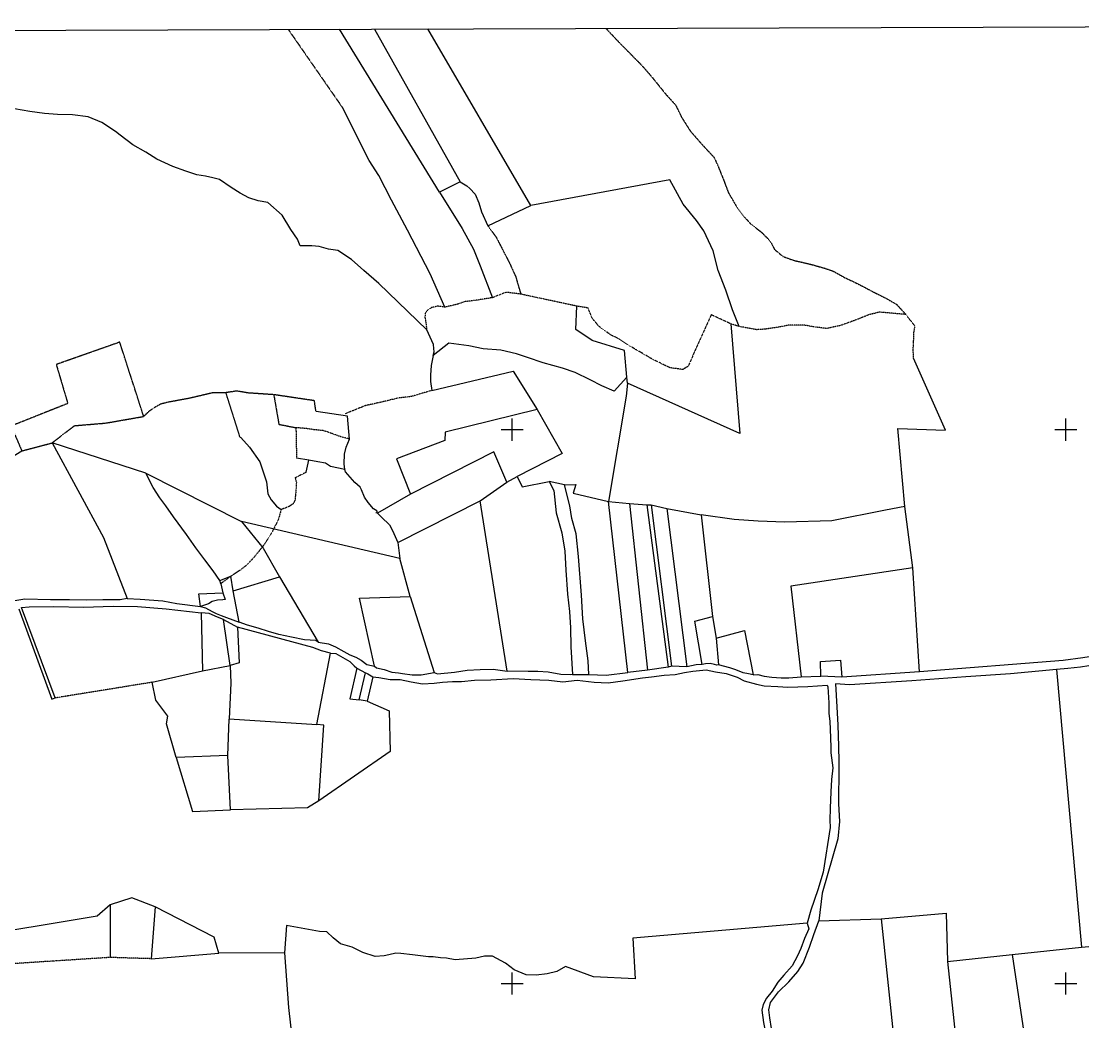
# Model space of a CAD drawing. Header units: millimetres. Extents: x 585668 to 596421, y 1344570 to 1349375.
# Drawn here: x 590597 to 592514, y 1347535 to 1349341 of the extents above; entities that cross this region are included whole.
import ezdxf

# ---------------------------------------------------------------- set-up
doc = ezdxf.new("R2010")
doc.units = ezdxf.units.MM
doc.linetypes.add('DIVIDE', pattern=[1.25, 0.5, -0.25, 0, -0.25, 0, -0.25])
doc.linetypes.add('HIDDEN', pattern=[0.375, 0.25, -0.125])
for name, color, linetype in [('2', 7, 'Continuous'), ('3', 7, 'Continuous'), ('4', 7, 'Continuous'), ('42', 7, 'Continuous'), ('43', 7, 'Continuous')]:
    doc.layers.add(name, color=color, linetype=linetype)

# ---------------------------------------------------------------- blocks, each defined once
blk = doc.blocks.new('COORD')
at = {"layer": '42', "color": 2, "linetype": 'Continuous'}
for p, q in [((0, -2), (0, 2)), ((-2, 0), (2, 0))]:
    blk.add_line(p, q, dxfattribs=at)
blk = doc.blocks.new('COORD$')
at = {"layer": '42', "color": 2, "linetype": 'Continuous'}
blk.add_blockref('COORD', (0, 0), dxfattribs=at)

msp = doc.modelspace()

# ---------------------------------------------------------------- linework, layer by layer
at = {"layer": '2', "color": 1, "linetype": 'Continuous'}
for p, q in [((591352.451, 1349032.65), (591172.245, 1349326.806)), ((591235.278, 1349327.011), (591389.86, 1349051.366)), ((591517.856, 1349008.868), (591331.824, 1349327.324)), ((591768.918, 1349055.159), (591517.856, 1349008.868)), ((591389.86, 1349051.366), (591352.451, 1349032.65)), ((591440.237, 1348971.912), (591517.856, 1349008.868)), ((591879.117, 1348794.738), (591894.903, 1348597.011)), ((592266.317, 1348602.75), (592209.056, 1348733.191)), ((591338.66, 1348674.536), (591485.919, 1348709.488)), ((591485.919, 1348709.488), (591529.328, 1348640.37)), ((591690.829, 1348698.348), (591668.224, 1348673.195)), ((591692.211, 1348687.694), (591690.829, 1348698.348)), ((591894.903, 1348597.011), (591692.211, 1348687.694)), ((591186.693, 1348628.099), (591129.689, 1348636.598)), ((591529.328, 1348640.37), (591574.118, 1348560.599)), ((591189.917, 1348586.979), (591186.693, 1348628.099)), ((592180.658, 1348605.843), (592266.317, 1348602.75)), ((592193.309, 1348464.989), (592180.658, 1348605.843)), ((590822.138, 1348525.136), (590652.853, 1348579.868)), ((591451.107, 1348563.776), (591300.472, 1348487.121)), ((591474.545, 1348509.167), (591451.107, 1348563.776)), ((591574.118, 1348560.599), (591492.736, 1348519.027)), ((591116.631, 1348548.802), (591094.491, 1348552.107)), ((591112.032, 1348526.901), (591116.631, 1348548.802)), ((590822.138, 1348525.136), (590995.065, 1348437.927)), ((591474.545, 1348509.167), (591492.736, 1348519.027)), ((591492.736, 1348519.027), (591502.073, 1348500.841)), ((591425.862, 1348475.08), (591474.545, 1348509.167)), ((591502.073, 1348500.841), (591551.013, 1348510.288)), ((591578.518, 1348504.249), (591551.013, 1348510.288)), ((591300.472, 1348487.121), (591240.865, 1348452.91)), ((591277.495, 1348400.229), (591425.862, 1348475.08)), ((591475.06, 1348167.982), (591425.862, 1348475.08)), ((591693.091, 1348165.63), (591658.107, 1348474.158)), ((591658.107, 1348474.158), (591696.007, 1348470.27)), ((591696.007, 1348470.27), (591727.282, 1348468.084)), ((591696.007, 1348470.27), (591728.116, 1348169.33)), ((591727.282, 1348468.084), (591735.158, 1348468.173)), ((591727.282, 1348468.084), (591765.917, 1348174.84)), ((591735.158, 1348468.173), (591763.178, 1348461.378)), ((591735.158, 1348468.173), (591771.485, 1348176.935)), ((591763.178, 1348461.378), (591825.293, 1348450.142)), ((591763.178, 1348461.378), (591799.193, 1348175.725)), ((592207.674, 1348354.639), (592193.309, 1348464.989)), ((591240.865, 1348452.91), (591237.551, 1348453.889)), ((590995.065, 1348437.927), (591034.44, 1348390.104)), ((591280.846, 1348371.306), (590995.065, 1348437.927)), ((591277.495, 1348400.229), (591280.846, 1348371.306)), ((591034.44, 1348390.104), (591063.695, 1348338.101)), ((591299.86, 1348302.42), (591280.846, 1348371.306)), ((592207.674, 1348354.639), (591987.477, 1348321.147)), ((592219.803, 1348166.526), (592207.674, 1348354.639)), ((590956.031, 1348331.545), (590976.025, 1348339.139)), ((590957.616, 1348325.719), (590961.343, 1348309.502)), ((590979.855, 1348313.015), (591063.695, 1348338.101)), ((591063.695, 1348338.101), (591133.53, 1348220.252)), ((590918.169, 1348307.488), (590961.343, 1348309.502)), ((590921.203, 1348284.658), (590918.169, 1348307.488)), ((590959.479, 1348317.61), (590961.343, 1348309.502)), ((590961.343, 1348309.502), (590965.789, 1348297.358)), ((590990.868, 1348255.979), (590979.855, 1348313.015)), ((591987.477, 1348321.147), (592005.954, 1348157.748)), ((591208.167, 1348299.347), (591299.86, 1348302.42)), ((591235.363, 1348176.949), (591208.167, 1348299.347)), ((591299.86, 1348302.42), (591342.964, 1348165.213)), ((590592.731, 1348280.046), (590652.435, 1348117.029)), ((590658.759, 1348119.384), (590597.783, 1348282.641)), ((590921.981, 1348272.914), (590924.654, 1348168.496)), ((591813.831, 1348258.204), (591845.76, 1348266.442)), ((590962.494, 1348261.152), (590988.05, 1348246.942)), ((590974.583, 1348178.182), (590962.494, 1348261.152)), ((590988.05, 1348246.942), (590991.04, 1348182.933)), ((591827.102, 1348179.599), (591813.831, 1348258.204)), ((591852.269, 1348227.138), (591903.704, 1348240.932)), ((591903.704, 1348240.932), (591919.273, 1348161.337)), ((591852.269, 1348227.138), (591856.581, 1348179.171)), ((591131.201, 1348071.353), (591155.943, 1348200.209)), ((590924.654, 1348168.496), (590974.583, 1348178.182)), ((590991.04, 1348182.933), (590974.583, 1348178.182)), ((591203.231, 1348173.018), (591190.883, 1348117.993)), ((591203.231, 1348173.018), (591219.071, 1348164.548)), ((591765.917, 1348174.84), (591728.116, 1348169.33)), ((591771.485, 1348176.935), (591765.917, 1348174.84)), ((591799.193, 1348175.725), (591771.485, 1348176.935)), ((592040.986, 1348185.075), (592076.787, 1348187.513)), ((592041.259, 1348158.91), (592040.986, 1348185.075)), ((592076.787, 1348187.513), (592079.392, 1348157.057)), ((592466.73, 1348170.852), (592512.114, 1347669.363)), ((590833.7, 1348147.695), (590924.654, 1348168.496)), ((591207.669, 1348115.886), (591219.071, 1348164.548)), ((591232.261, 1348157.606), (591222.17, 1348113.755)), ((591592.765, 1348161.951), (591622.243, 1348161.523)), ((591728.116, 1348169.33), (591693.091, 1348165.63)), ((592005.954, 1348157.748), (592041.259, 1348158.91)), ((592079.392, 1348157.057), (592041.259, 1348158.91)), ((592219.803, 1348166.526), (592079.392, 1348157.057)), ((590652.435, 1348117.029), (590658.759, 1348119.384)), ((591190.883, 1348117.993), (591207.669, 1348115.886)), ((591222.17, 1348113.755), (591207.669, 1348115.886)), ((590970.535, 1348015.241), (590972.858, 1348081.086)), ((590973.104, 1348081.851), (591131.201, 1348071.353)), ((590970.535, 1348015.241), (590877.36, 1348011.697)), ((590975.421, 1347917.454), (590970.535, 1348015.241)), ((590757.86, 1347746.117), (590757.639, 1347650.816)), ((590839.431, 1347742.42), (590831.828, 1347648.565)), ((590945.44, 1347687.652), (590839.431, 1347742.42)), ((592150.521, 1347720.643), (592267.802, 1347730.865)), ((592267.802, 1347730.865), (592270.239, 1347643.499)), ((592037.493, 1347716.819), (592150.521, 1347720.643)), ((592150.521, 1347720.643), (592200.561, 1347235.592)), ((590954.139, 1347658.775), (590945.44, 1347687.652)), ((592512.114, 1347669.363), (592563.896, 1347674.269)), ((590831.828, 1347648.565), (590954.139, 1347658.775)), ((591072.566, 1347659.125), (590954.139, 1347658.775)), ((592270.239, 1347643.499), (592387.243, 1347656.005)), ((592387.243, 1347656.005), (592512.114, 1347669.363)), ((592387.243, 1347656.005), (592460.785, 1347158.9)), ((592270.239, 1347643.499), (592319.336, 1347175.841))]:
    msp.add_line(p, q, dxfattribs=at)
at = {"layer": '2', "color": 1, "linetype": 'DIVIDE'}
for p, q in [((591600.556, 1348826.89), (591499.457, 1348848.607)), ((591879.117, 1348794.738), (591843.371, 1348811.353)), ((591893.902, 1348790.079), (591879.117, 1348794.738)), ((591093.404, 1348607.478), (591094.491, 1348552.107)), ((590976.025, 1348339.139), (590957.616, 1348325.719)), ((590833.7, 1348147.695), (590658.759, 1348119.384))]:
    msp.add_line(p, q, dxfattribs=at)
at = {"layer": '2', "color": 1, "linetype": 'Continuous'}
for points in [[(591329.64, 1348783.93), (591243.134, 1348868.055), (591216.214, 1348891.122), (591193.645, 1348911.19), (591168.832, 1348927.168), (591152.035, 1348929.772), (591135.468, 1348934.665), (591121.987, 1348936.036), (591101.155, 1348935.8), (591096.203, 1348947.684), (591084.079, 1348965.076), (591068.562, 1348991.067), (591042.661, 1349013.892), (591025.094, 1349017.249), (591008.271, 1349022.393), (590992.683, 1349030.854), (590976.317, 1349040.83), (590955.585, 1349055.33), (590943.353, 1349058.748), (590930.113, 1349061.392), (590914.332, 1349064.008), (590894.696, 1349070.898), (590870.981, 1349079.013), (590842.129, 1349092.404), (590822.18, 1349104.88), (590798.666, 1349118.078), (590776.124, 1349135.606), (590767.414, 1349142.366), (590743.109, 1349158.35), (590718.354, 1349168.739), (590689.606, 1349172.224), (590662.919, 1349172.937), (590639.014, 1349174.952), (590612.555, 1349178.209), (590585.318, 1349182.981)], [(591362.243, 1348824.948), (591335.851, 1348884.991), (591295.101, 1348964.349), (591266.062, 1349018.166), (591243.218, 1349062.901), (591225.901, 1349090.161), (591177.356, 1349185.446)], [(591893.902, 1348790.079), (591882.154, 1348820.177), (591870.093, 1348855.862), (591856.26, 1348891.018), (591846.991, 1348926.988), (591829.844, 1348963.122), (591816.696, 1348981.265), (591792.753, 1349011.225), (591768.918, 1349055.159)], [(591352.451, 1349032.65), (591393.872, 1348967.191), (591414.348, 1348929.8), (591426.361, 1348899.942), (591448.199, 1348842.182)], [(591389.86, 1349051.366), (591396.249, 1349047.882), (591401.875, 1349044.389), (591407.774, 1349039.121), (591417.026, 1349029.064), (591423.545, 1349013.133), (591428.796, 1348996.933), (591440.237, 1348971.912)], [(591690.829, 1348698.348), (591687.022, 1348746.575), (591628.644, 1348764.966), (591598.713, 1348784.442), (591600.556, 1348826.89)], [(591341.302, 1348737.825), (591343.265, 1348744.452), (591342.439, 1348750.54), (591341.603, 1348757.644), (591329.64, 1348783.93)], [(591668.224, 1348673.195), (591646.015, 1348683.105), (591625.066, 1348694.045), (591597.49, 1348706.943), (591575.048, 1348714.818), (591539.63, 1348724.324), (591511.832, 1348734.171), (591491.693, 1348740.547), (591463.669, 1348747.597), (591431.629, 1348750.028), (591405.914, 1348755.071), (591369.785, 1348759.742), (591341.302, 1348737.825)], [(591341.302, 1348737.825), (591337.679, 1348719.746), (591336.59, 1348702.458), (591336.203, 1348690.767), (591338.66, 1348674.536)], [(591692.211, 1348687.694), (591689.917, 1348664.041), (591658.107, 1348474.158)], [(591529.328, 1348640.37), (591362.824, 1348599.103), (591362.215, 1348584.361), (591275.157, 1348551.109), (591300.472, 1348487.121)], [(590991.952, 1348590.068), (590993.735, 1348589.58), (591009.419, 1348571.974), (591027.984, 1348546.018), (591040.307, 1348509.574), (591042.562, 1348488.26), (591048.525, 1348476.895), (591058.55, 1348465.83), (591066.746, 1348459.572)], [(591183.168, 1348527.709), (591181.855, 1348531.759), (591180.476, 1348542.159), (591181.055, 1348559.695), (591184.228, 1348572.18), (591189.917, 1348586.979)], [(591181.855, 1348531.759), (591155.629, 1348537.05), (591146.927, 1348543.049), (591133.177, 1348545.941), (591116.631, 1348548.802)], [(590957.616, 1348325.719), (590956.031, 1348331.545), (590943.653, 1348348.934), (590928.96, 1348369.091), (590912.731, 1348390.247), (590895.96, 1348414.7), (590872.001, 1348446.184), (590858.578, 1348466.356), (590847.759, 1348480.46), (590835.617, 1348499.63), (590822.138, 1348525.136)], [(591240.865, 1348452.91), (591239.293, 1348457.465), (591233.412, 1348460.955), (591223.639, 1348472.277), (591217.184, 1348482.111), (591211.713, 1348495.006), (591209.12, 1348500.058), (591199.886, 1348508.336), (591183.168, 1348527.709)], [(591551.013, 1348510.288), (591559.061, 1348493.867), (591563.294, 1348453.521), (591573.836, 1348417.311), (591578.754, 1348384.34), (591581.142, 1348350.324), (591583.628, 1348306.91), (591587.765, 1348275.709), (591589.349, 1348245.749), (591589.707, 1348211.456), (591592.765, 1348161.951)], [(591578.518, 1348504.249), (591599.094, 1348504.737), (591594.172, 1348489.438), (591658.107, 1348474.158)], [(591622.243, 1348161.523), (591621.219, 1348186.662), (591616.525, 1348222.43), (591611.536, 1348262.26), (591609.309, 1348305.169), (591603.752, 1348374.97), (591599.768, 1348415.827), (591591.855, 1348443.683), (591587.808, 1348466.247), (591578.518, 1348504.249)], [(592193.309, 1348464.989), (592158.056, 1348458.745), (592061.198, 1348439.355), (591976.613, 1348436.87), (591928.062, 1348438.86), (591885.094, 1348441.421), (591825.293, 1348450.142)], [(591240.865, 1348452.91), (591248.055, 1348445.624), (591262.172, 1348432.066), (591267.87, 1348421.714), (591277.495, 1348400.229)], [(591825.293, 1348450.142), (591845.76, 1348266.442), (591852.269, 1348227.138)], [(590979.855, 1348313.015), (590976.025, 1348339.139), (590976.025, 1348339.139)], [(590597.783, 1348282.641), (590611.482, 1348284.059), (590655.925, 1348284.538), (590709.784, 1348283.338), (590763.359, 1348284.931), (590807.051, 1348284.384), (590859.16, 1348280.625), (590921.981, 1348272.914)], [(590788.421, 1348298.902), (590812.318, 1348297.649), (590853.258, 1348294.557), (590878.206, 1348290.013), (590921.203, 1348284.658)], [(590965.789, 1348297.358), (590961.476, 1348296.801), (590951.83, 1348295.93), (590941.943, 1348293.785), (590935.385, 1348289.138), (590921.203, 1348284.658)], [(590921.203, 1348284.658), (590929.867, 1348282.216), (590941.882, 1348275.239), (590949.287, 1348271.766), (590958.213, 1348268.565), (590967.91, 1348264.61), (590990.868, 1348255.979)], [(590962.494, 1348261.152), (590952.037, 1348265.106), (590936.975, 1348272.059), (590921.981, 1348272.914)], [(591155.943, 1348200.209), (591139.388, 1348204.351), (591124.081, 1348210.54), (590988.05, 1348246.942)], [(591133.53, 1348220.252), (591129.179, 1348223.251), (591108.841, 1348224.291), (591085.161, 1348229.103), (591062.751, 1348233.93), (591043.635, 1348239.556), (591025.023, 1348245.696), (591006.164, 1348251.071), (590990.868, 1348255.979)], [(591133.53, 1348220.252), (591152.362, 1348217.417), (591165.128, 1348211.465), (591179.948, 1348203.503), (591190.936, 1348197.531), (591201.652, 1348193.334), (591211.37, 1348187.347), (591221.609, 1348180.095), (591235.363, 1348176.949)], [(591155.943, 1348200.209), (591165.599, 1348199.805), (591190.906, 1348185.083), (591198.863, 1348177.545), (591203.231, 1348173.018)], [(592579.766, 1348198.302), (592537.616, 1348195.537), (592514.785, 1348191.975), (592479.263, 1348187.253), (592219.803, 1348166.526)], [(592738.366, 1348193.496), (592709.644, 1348194.441), (592680.708, 1348191.572), (592655.848, 1348187.733), (592622.315, 1348187.098), (592595.909, 1348185.274), (592570.014, 1348183.202), (592540.321, 1348179.817), (592510.134, 1348175.155), (592487.29, 1348172.864), (592466.73, 1348170.852)], [(590974.583, 1348178.182), (590975.951, 1348146.176), (590973.104, 1348081.851)], [(591232.261, 1348157.606), (591242.945, 1348156.457), (591263.563, 1348152.88), (591281.607, 1348152.577), (591301.466, 1348148.737), (591321.83, 1348145.157), (591342.911, 1348145.905), (591358.39, 1348147.859), (591375.909, 1348149.074), (591392.677, 1348149.264), (591415.775, 1348151.559), (591445.246, 1348151.893), (591485.619, 1348154.384), (591517.906, 1348152.718), (591549.93, 1348151.811), (591575.624, 1348148.8), (591601.258, 1348151.631), (591632.041, 1348147.915), (591657.206, 1348146.931), (591683.593, 1348150.533), (591719.113, 1348155.509), (591735.352, 1348157.726), (591758.447, 1348160.274), (591778.501, 1348162.026), (591794.983, 1348165.262), (591810.457, 1348167.724), (591834.568, 1348170.284), (591851.122, 1348166.661), (591870.716, 1348163.834), (591890.096, 1348157.195), (591902.873, 1348150.227), (591925.294, 1348144.384), (591938.79, 1348141.488), (591963.704, 1348140.247), (591981.755, 1348139.181), (592018.077, 1348140.356), (592035.088, 1348141.565), (592052.608, 1348142.78), (592053.91, 1348139.746), (592055.737, 1348110.805), (592055.933, 1348092.008), (592057.617, 1348076.784), (592058.271, 1348062.818), (592059.626, 1348030.315), (592059.225, 1348020.149), (592062.806, 1347993.514), (592060.745, 1347971.896), (592059.195, 1347950.03), (592057.981, 1347920.292), (592057.696, 1347898.949), (592058.088, 1347885.743), (592045.718, 1347805.068), (592035.893, 1347772.692), (592023.064, 1347735.964), (592016.951, 1347713.03)], [(591235.363, 1348176.949), (591238.951, 1348173.941), (591252.705, 1348170.794), (591266.477, 1348165.87), (591278.685, 1348164.738), (591286.066, 1348163.551), (591303.114, 1348161.204), (591319.633, 1348160.884), (591342.964, 1348165.213)], [(591342.964, 1348165.213), (591349.339, 1348162.999), (591379.799, 1348165.885), (591402.376, 1348169.444), (591426.246, 1348170.731), (591449.614, 1348171.504), (591475.06, 1348167.982)], [(591827.102, 1348179.599), (591816.437, 1348178.97), (591799.193, 1348175.725)], [(591856.581, 1348179.171), (591853.54, 1348178.375), (591849.462, 1348179.599), (591841.565, 1348181.541), (591832.93, 1348181.189), (591827.102, 1348179.599)], [(591919.273, 1348161.337), (591910.87, 1348163.02), (591901.195, 1348164.943), (591887.925, 1348170.381), (591877.218, 1348173.816), (591856.581, 1348179.171)], [(592466.73, 1348170.852), (592383.979, 1348163.053), (592303.239, 1348157.31), (592205.491, 1348150.104), (592093.259, 1348142.987), (592068.084, 1348144.988), (592070.043, 1348103.346), (592071.913, 1348070.34), (592073.324, 1348032.503), (592074.132, 1348003.804), (592074.189, 1347974.081), (592073.44, 1347948.413), (592073.396, 1347928.343), (592075.001, 1347896.351), (592072.027, 1347864.815), (592044.083, 1347766.942), (592037.493, 1347716.819)], [(591219.071, 1348164.548), (591221.106, 1348164.315), (591223.151, 1348163.067), (591232.261, 1348157.606)], [(591592.765, 1348161.951), (591589.978, 1348161.157), (591571.676, 1348161.965), (591549.022, 1348165.773), (591530.206, 1348167.084), (591512.671, 1348167.393), (591475.06, 1348167.982)], [(591622.243, 1348161.523), (591653.508, 1348160.354), (591693.091, 1348165.63)], [(591919.273, 1348161.337), (591927.908, 1348161.689), (591939.115, 1348159.022), (591953.112, 1348156.894), (591969.642, 1348155.557), (591983.612, 1348155.97), (592005.954, 1348157.748)], [(590877.36, 1348011.697), (590859.924, 1348072.755), (590862.313, 1348086.504), (590840.153, 1348115.236), (590833.7, 1348147.695)], [(591222.17, 1348113.755), (591261.989, 1348095.886), (591263.3, 1348022.965), (591134.751, 1347933.399)], [(591134.751, 1347933.399), (591143.659, 1348070.217), (591131.201, 1348071.353)], [(590877.36, 1348011.697), (590906.366, 1347914.678), (590975.421, 1347917.454)], [(591134.751, 1347933.399), (591114.061, 1347920.978), (590975.421, 1347917.454)], [(590839.431, 1347742.42), (590797.089, 1347758.737), (590757.86, 1347746.117)], [(590757.86, 1347746.117), (590734.465, 1347725.535), (590491.083, 1347684.797)], [(592016.951, 1347713.03), (591701.66, 1347685.825), (591705.989, 1347611.945), (591630.74, 1347615.665), (591580.235, 1347634.399), (591564.574, 1347625.584), (591547.089, 1347621.067), (591527.037, 1347619.061), (591509.248, 1347619.367), (591487.555, 1347628.521), (591471.676, 1347640.535), (591448.422, 1347653.228), (591433.938, 1347653.317), (591418.475, 1347649.839), (591380.904, 1347646.618), (591365.372, 1347649.745), (591354.445, 1347649.875), (591341.467, 1347651.76), (591333.078, 1347652.173), (591303.821, 1347655.651), (591282.965, 1347657.701), (591273.551, 1347658.865), (591261.391, 1347655.424), (591252.515, 1347653.799), (591236.518, 1347652.855), (591214.34, 1347659.717), (591195.183, 1347669.408), (591174.032, 1347675.265), (591160.705, 1347686.292), (591149.158, 1347697.085), (591136.191, 1347697.954), (591076.37, 1347708.454), (591072.566, 1347659.125)], [(592016.951, 1347713.03), (592019.6, 1347702.644), (592011.91, 1347684.773), (592005.488, 1347667.17), (591999.275, 1347653.889), (591989.812, 1347635.49), (591974.738, 1347619.06), (591963.692, 1347606.232), (591953.446, 1347589.857), (591943.159, 1347577.291), (591937.433, 1347566.048), (591935.001, 1347555.604), (591938.027, 1347533.536), (591938.027, 1347533.536), (591947.669, 1347486.138), (591942.368, 1347482.776), (591935, 1347482.692), (591927.9, 1347481.341), (591922.605, 1347477.47), (591917.36, 1347468.773)], [(591955.369, 1347502.993), (591949.12, 1347541.792), (591947.447, 1347556), (591950.353, 1347569.751), (591965.146, 1347588.719), (591983.506, 1347606.711), (591999.572, 1347625.439), (592009.575, 1347640.796), (592020.964, 1347669.378), (592028.604, 1347692.076), (592037.493, 1347716.819)], [(591072.566, 1347659.125), (591079.693, 1347560.634), (591086.97, 1347496.441), (591097.406, 1347446.004)]]:
    msp.add_lwpolyline(points, dxfattribs=at)
at = {"layer": '2', "color": 1, "linetype": 'DIVIDE'}
for points in [[(591448.199, 1348842.182), (591415.984, 1348836.99), (591398.472, 1348835.013), (591385.055, 1348830.288), (591362.243, 1348824.948)], [(591499.457, 1348848.607), (591472.998, 1348851.864), (591448.199, 1348842.182)], [(591362.243, 1348824.948), (591349.519, 1348826.836), (591338.619, 1348824.425), (591331.296, 1348820.024), (591327.038, 1348814.132), (591326.356, 1348806.503), (591327.97, 1348797.883), (591329.64, 1348783.93)], [(591843.371, 1348811.353), (591801.655, 1348718.406), (591792.316, 1348712.457), (591769.417, 1348715.499), (591738.773, 1348730.141), (591716.787, 1348743.102), (591706.563, 1348748.829), (591693.011, 1348757.059), (591676.891, 1348767.8), (591662.079, 1348774.999), (591640.32, 1348790.504), (591628.479, 1348805.104), (591620.918, 1348823.564), (591600.556, 1348826.89)], [(592195.022, 1348811.787), (592147.209, 1348816.072), (592128.203, 1348811.283), (592101.633, 1348800.819), (592077.08, 1348791.903), (592051.981, 1348786.537), (592030.865, 1348789.092), (592012.536, 1348792.441), (591982.809, 1348792.358), (591964.043, 1348788.842), (591940.959, 1348785.277), (591925.977, 1348784.345), (591893.902, 1348790.079)], [(592209.056, 1348733.191), (592208.145, 1348747.407), (592208.994, 1348763.422), (592209.592, 1348779.18), (592211.248, 1348790.885), (592195.022, 1348811.787)], [(591338.66, 1348674.536), (591301.93, 1348663.703), (591278.33, 1348660.895), (591243.606, 1348652.625), (591218.256, 1348647.003), (591182.075, 1348632.365)], [(591189.917, 1348586.979), (591173.61, 1348591.367), (591157.033, 1348597.276), (591142.752, 1348602.195), (591125.712, 1348603.78), (591112.223, 1348605.913), (591093.404, 1348607.478)], [(591112.032, 1348526.901), (591092.063, 1348517.021), (591094.188, 1348508.153), (591093.55, 1348496.206), (591092.402, 1348484.506), (591091.722, 1348476.623), (591088.991, 1348470.495), (591081.171, 1348465.071), (591066.746, 1348459.572)], [(591066.746, 1348459.572), (591061.599, 1348441.476), (591053.883, 1348426.146), (591049.154, 1348416.692), (591042.406, 1348405.945), (591034.398, 1348394.168), (591026.123, 1348383.658), (591014.077, 1348369.295), (591003.769, 1348358.762), (590992.175, 1348349.738), (590976.025, 1348339.139)], [(590831.828, 1347648.565), (590757.639, 1347650.816), (590500.275, 1347634.324)]]:
    msp.add_lwpolyline(points, dxfattribs=at)
at = {"layer": '3', "color": 30, "linetype": 'HIDDEN'}
msp.add_line((591079.493, 1349326.505), (591177.356, 1349185.446), dxfattribs=at)
at = {"layer": '3', "color": 1, "linetype": 'HIDDEN'}
for p, q in [((590775.2, 1348761.887), (590660.521, 1348721.462)), ((590818.525, 1348627.732), (590775.2, 1348761.887)), ((590660.521, 1348721.462), (590681.329, 1348651.072)), ((590966.464, 1348670.567), (590991.952, 1348590.068)), ((590681.329, 1348651.072), (590578.85, 1348610.277)), ((591053.4, 1348666.98), (591062.597, 1348613.48)), ((591126.69, 1348656.126), (591053.4, 1348666.98)), ((591129.689, 1348636.598), (591126.69, 1348656.126)), ((590652.853, 1348579.868), (590693.435, 1348611.069)), ((591062.597, 1348613.48), (591093.404, 1348607.478)), ((590578.85, 1348610.277), (590598.374, 1348565.532)), ((590598.374, 1348565.532), (590652.853, 1348579.868))]:
    msp.add_line(p, q, dxfattribs=at)
at = {"layer": '3', "color": 30, "linetype": 'HIDDEN'}
for points in [[(591653.26, 1349328.366), (591679.457, 1349300.573), (591700.769, 1349279.221), (591717.72, 1349261.884), (591733.919, 1349243.522), (591761.205, 1349209.789), (591778.941, 1349190.174), (591790.361, 1349167.185), (591805.603, 1349143.223), (591824.377, 1349121.588), (591848.534, 1349095.441), (591855.553, 1349080.277), (591865.989, 1349054.229), (591874.352, 1349031.967), (591889.098, 1349006.729), (591903.271, 1348987.836), (591915.349, 1348974.763), (591933.79, 1348960.745), (591947.141, 1348947.432), (591952.038, 1348940.882), (591957.492, 1348929.512), (591972.871, 1348916.73), (591991.491, 1348909.828), (592023.839, 1348902.319), (592048.813, 1348895.235), (592063.858, 1348890.071), (592084.305, 1348878.616), (592107.287, 1348867.699), (592136.411, 1348852.532), (592159.144, 1348841.104), (592178.061, 1348830.14), (592195.022, 1348811.787)], [(591440.237, 1348971.912), (591455.52, 1348950.573), (591479.918, 1348903.059), (591490.331, 1348880.045), (591499.457, 1348848.607)]]:
    msp.add_lwpolyline(points, dxfattribs=at)
at = {"layer": '3', "color": 1, "linetype": 'HIDDEN'}
for points in [[(590966.464, 1348670.567), (590944.105, 1348670.567), (590902.284, 1348660.692), (590861.455, 1348653.116), (590849.038, 1348649.926), (590838.934, 1348644.222), (590828.084, 1348636.986), (590818.525, 1348627.732)], [(591053.4, 1348666.98), (591007.378, 1348670.015), (590986.76, 1348673.591), (590966.464, 1348670.567)], [(590693.435, 1348611.069), (590749.793, 1348615.773), (590818.525, 1348627.732)]]:
    msp.add_lwpolyline(points, dxfattribs=at)
at = {"layer": '4', "color": 1, "linetype": 'Continuous'}
for points in [[(589788.553, 1348630.479), (589993.886, 1348684.285), (590052.675, 1348664.289), (590116.9, 1348720.727), (590197.379, 1348680.499), (590234.122, 1348636.021), (590287.091, 1348619.117), (590383.036, 1348638.481), (590421.66, 1348574.934), (590448.908, 1348582.61), (590461.889, 1348553.551), (590483.511, 1348556.694), (590536.677, 1348564.432), (590558.259, 1348562.495), (590579.788, 1348553.952), (590598.374, 1348565.532)], [(590652.853, 1348579.868), (590745.601, 1348408.929), (590788.421, 1348298.902)], [(590788.421, 1348298.902), (590776.247, 1348296.732), (590744.49, 1348296.372), (590715.785, 1348295.792), (590684.525, 1348296.453), (590650.219, 1348296.826), (590603.965, 1348297.826), (590551.714, 1348289.103), (590493.316, 1348285.138), (590445.922, 1348273.676), (590400.761, 1348267.32), (590336.826, 1348258.211), (590275.683, 1348249.387), (590173.722, 1348231.971), (590147.904, 1348222.532), (590124.097, 1348215.149), (590114.025, 1348206.397), (590069.658, 1348197.002), (590035.061, 1348200.928), (590011.127, 1348205.737)]]:
    msp.add_lwpolyline(points, dxfattribs=at)
at = {"layer": '43', "color": 1, "linetype": 'Continuous'}
msp.add_lwpolyline([(588836.363, 1349319.229), (595647.803, 1349341.324), (595663.243, 1344731.827), (588850.773, 1344709.805), (588836.363, 1349319.229)], dxfattribs=at)

# ---------------------------------------------------------------- block references
at = {"layer": '42', "color": 2, "linetype": 'Continuous', "xscale": 10, "yscale": 10}
for p in [(591483.803, 1348603.948), (592483.803, 1348603.948)]:
    msp.add_blockref('COORD$', p, dxfattribs=at)
at = {"layer": '42', "color": 1, "linetype": 'Continuous', "xscale": 10, "yscale": 10}
for p in [(591483.803, 1347603.948), (592483.803, 1347603.948)]:
    msp.add_blockref('COORD$', p, dxfattribs=at)

doc.saveas('drawing.dxf')
